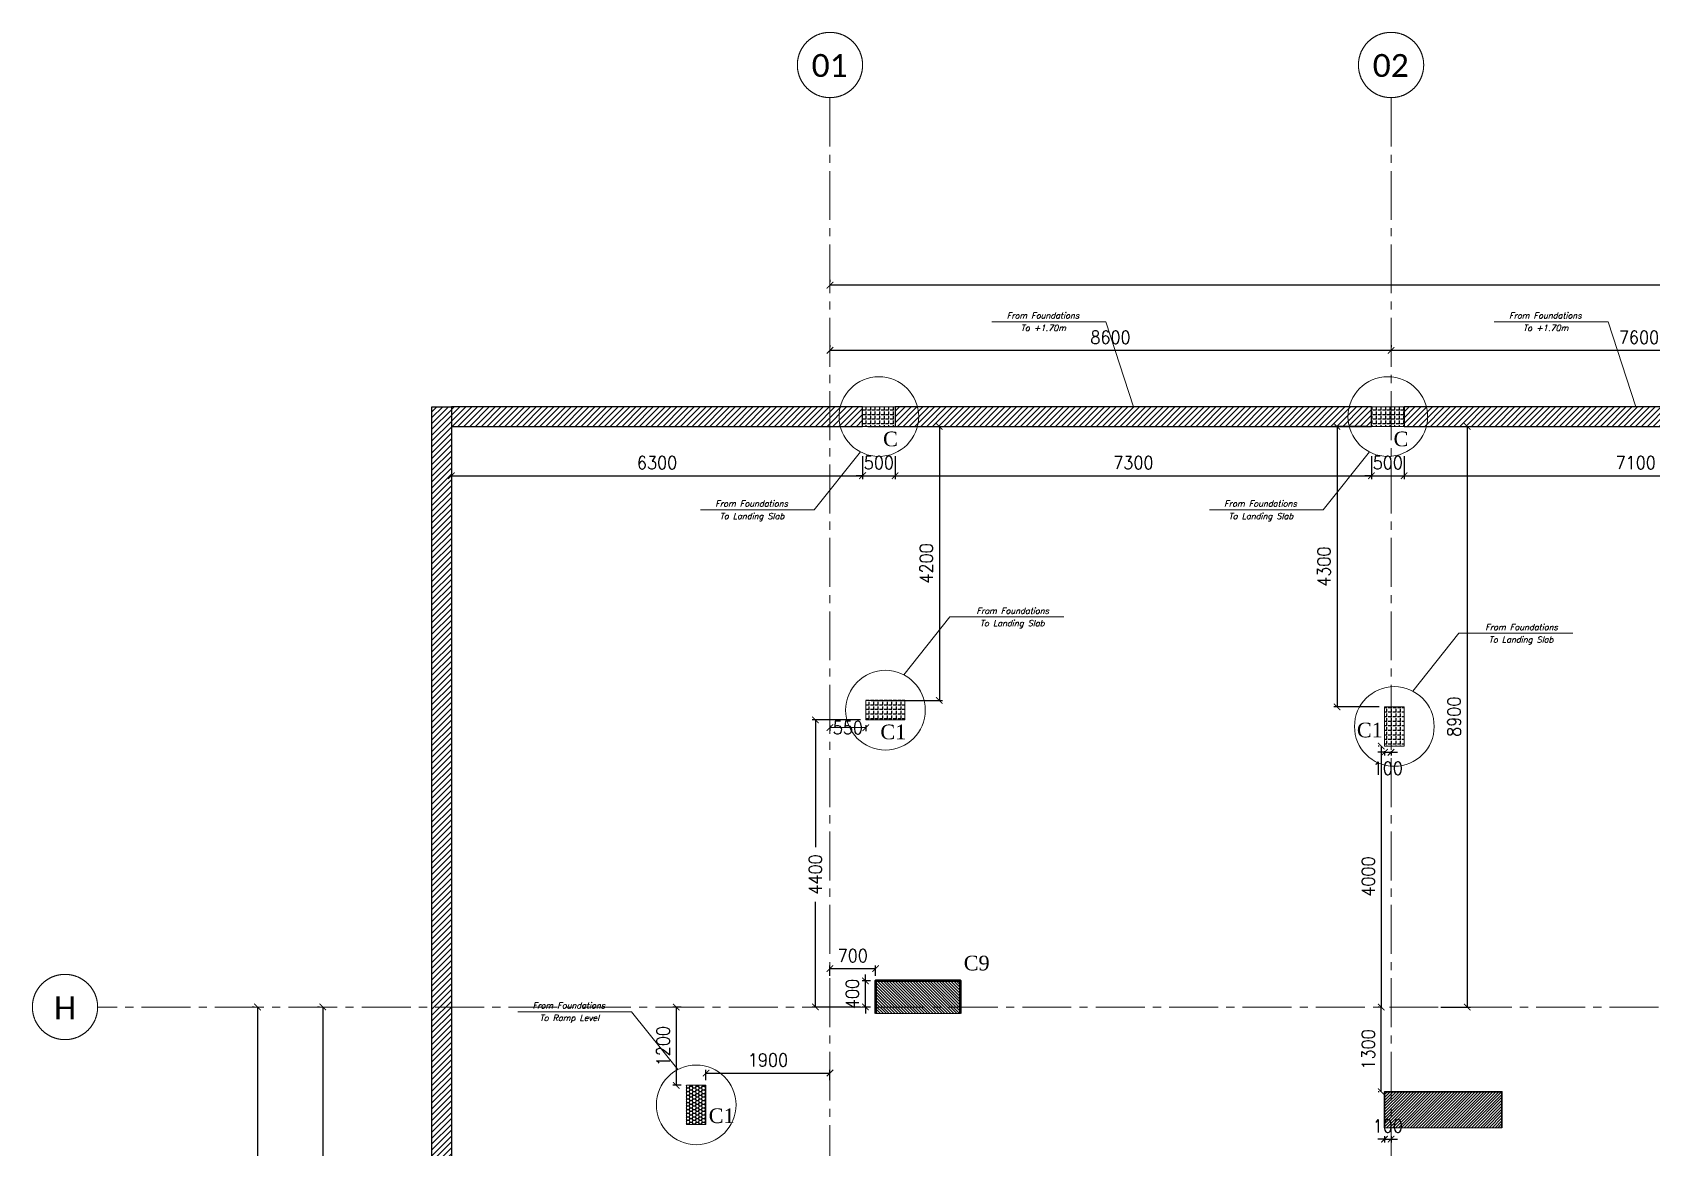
# Model space of a CAD drawing. Header units: millimetres. Extents: x -967280 to 3852, y 2833 to 1955156.
# Drawn here: x -553053 to -528235, y 411682 to 428777 of the extents above; entities that cross this region are included whole.
import ezdxf
from ezdxf.enums import TextEntityAlignment as Align

# ---------------------------------------------------------------- set-up
doc = ezdxf.new("R2010")
doc.units = ezdxf.units.MM
doc.header["$LTSCALE"] = 1000
doc.header["$PDMODE"] = 35
doc.header["$PDSIZE"] = 25
for name, pattern in [('$0$DASHED2', [0.375, 0.25, -0.125]), ('Columns_Structural070816$0$CENTER2', [1.125, 0.75, -0.125, 0.125, -0.125]), ('HRZN_Line-Ptrn-Sold', [9144001.0, 9144000.0, -1])]:
    doc.linetypes.add(name, pattern=pattern)
for name, color, linetype, lineweight in [('00-DE-Hatch', 11, 'Continuous', 0), ('00-EG-Text', 3, 'Continuous', 0), ('A-AX-ATT-100', 7, 'HRZN_Line-Ptrn-Sold', 18), ('S - column', 6, 'Continuous', 60), ('ST-000-AXIS', 9, 'Columns_Structural070816$0$CENTER2', 9), ('ST-RFT-BOT', 2, '$0$DASHED2', 30)]:
    doc.layers.add(name, color=color, linetype=linetype, lineweight=lineweight)
for name, color, linetype in [('_N-DIM 3', 7, 'Continuous'), ('R.C. footing', 4, 'Continuous'), ('S - BATH Hach', 1, 'Continuous'), ('S - col hach', 1, 'Continuous')]:
    doc.layers.add(name, color=color, linetype=linetype)
doc.styles.add('ASD', font='times.ttf')
doc.styles.add('Calibri_2', font='calibri.ttf', dxfattribs={"height": 300})
doc.styles.add('E', font='ITALICC.shx')
doc.styles.add('TUNELNO', font='romans.shx', dxfattribs={"width": 0.9})
doc.dimstyles.new('Copy(2) of DSEC', dxfattribs={"dimtxt": 200, "dimasz": 100, "dimexe": 50, "dimexo": 80, "dimgap": 100, "dimtad": 1, "dimdec": 0, "dimrnd": 5, "dimzin": 0, "dimdsep": 46, "dimtxsty": 'TUNELNO', "dimblk": 'ARCHTICK', "dimcen": 0.09, "dimclrd": 1, "dimclre": 1, "dimclrt": 3, "dimadec": 0, "dimazin": 0, "dimtfac": 0.78125, "dimtdec": 0, "dimtix": 1, "dimtmove": 2, "dimatfit": 3, "dimldrblk": 'ARCHTICK', "dimfxl": 1, "dimtolj": 1, "dimtzin": 0, "dimarcsym": 0})
pattern_1 = [(90, (613578.686, -423037.37), (-69.85, 4e-15), [50.8, -19.05]), (180, (613578.686, -423037.37), (-9e-15, -69.85), [50.8, -19.05])]
pattern_2 = [(45, (619961.186, -255135.994), (-44.9012806, 44.9012806), [])]

# ---------------------------------------------------------------- blocks, each defined once
blk = doc.blocks.new('Grid - HRZN_G-Datm-Grid-Head-1554275-FIRST FLOOR FFL_1_')
at = {"layer": 'A-AX-ATT-100'}
blk.add_circle((0, 0), 5, dxfattribs=at)
blk = doc.blocks.new('_ArchTick')
at = {"color": 0, "linetype": 'ByBlock', "const_width": 0.15}
blk.add_lwpolyline([(-0.5, -0.5), (0.5, 0.5)], dxfattribs=at)
blk = doc.blocks.new('*D1494')
at = {"layer": '_N-DIM 3', "color": 1, "linetype": 'Continuous', "lineweight": -2, "ltscale": 30, "transparency": 16777216}
for p, q in [((525499, 747185), (525499, 747155)), ((533099, 747105), (525499, 747105)), ((533099, 747185), (533099, 747155))]:
    blk.add_line(p, q, dxfattribs=at)
at = {"layer": 'Defpoints', "color": 0, "linetype": 'Continuous', "ltscale": 30, "transparency": 16777216}
for p in [(525499, 747105), (525499, 747105), (533099, 747105)]:
    blk.add_point(p, dxfattribs=at)
at = {"layer": '_N-DIM 3', "color": 1, "linetype": 'Continuous', "lineweight": -2, "ltscale": 30, "transparency": 16777216, "xscale": 100, "yscale": 100, "zscale": 100, "rotation": 180}
blk.add_blockref('_ArchTick', (525499, 747105), dxfattribs=at)
at = {"layer": '_N-DIM 3', "color": 1, "linetype": 'Continuous', "lineweight": -2, "ltscale": 30, "transparency": 16777216, "xscale": 100, "yscale": 100, "zscale": 100}
blk.add_blockref('_ArchTick', (533099, 747105), dxfattribs=at)
at = {"layer": '_N-DIM 3', "color": 3, "linetype": 'Continuous', "ltscale": 30, "transparency": 16777216, "insert": (529299, 747305), "char_height": 200, "attachment_point": 5, "style": 'TUNELNO'}
blk.add_mtext('\\A1;7600', dxfattribs=at)
blk = doc.blocks.new('*D1495')
at = {"layer": '_N-DIM 3', "color": 1, "linetype": 'Continuous', "lineweight": -2, "ltscale": 30, "transparency": 16777216}
for p, q in [((516899, 747185), (516899, 747155)), ((525499, 747105), (516899, 747105)), ((525499, 747185), (525499, 747155))]:
    blk.add_line(p, q, dxfattribs=at)
at = {"layer": 'Defpoints', "color": 0, "linetype": 'Continuous', "ltscale": 30, "transparency": 16777216}
for p in [(516899, 747105), (516899, 747105), (525499, 747105)]:
    blk.add_point(p, dxfattribs=at)
at = {"layer": '_N-DIM 3', "color": 1, "linetype": 'Continuous', "lineweight": -2, "ltscale": 30, "transparency": 16777216, "xscale": 100, "yscale": 100, "zscale": 100, "rotation": 180}
blk.add_blockref('_ArchTick', (516899, 747105), dxfattribs=at)
at = {"layer": '_N-DIM 3', "color": 1, "linetype": 'Continuous', "lineweight": -2, "ltscale": 30, "transparency": 16777216, "xscale": 100, "yscale": 100, "zscale": 100}
blk.add_blockref('_ArchTick', (525499, 747105), dxfattribs=at)
at = {"layer": '_N-DIM 3', "color": 3, "linetype": 'Continuous', "ltscale": 30, "transparency": 16777216, "insert": (521199, 747305), "char_height": 200, "attachment_point": 5, "style": 'TUNELNO'}
blk.add_mtext('\\A1;8600', dxfattribs=at)
blk = doc.blocks.new('*D1496')
at = {"layer": '_N-DIM 3', "color": 1, "linetype": 'Continuous', "lineweight": -2, "ltscale": 30, "transparency": 16777216}
for p, q in [((516899, 748185), (516899, 748155)), ((563099, 748105), (516899, 748105)), ((563099, 748185), (563099, 748155))]:
    blk.add_line(p, q, dxfattribs=at)
at = {"layer": 'Defpoints', "color": 0, "linetype": 'Continuous', "ltscale": 30, "transparency": 16777216}
for p in [(516899, 748105), (516899, 748105), (563099, 748105)]:
    blk.add_point(p, dxfattribs=at)
at = {"layer": '_N-DIM 3', "color": 1, "linetype": 'Continuous', "lineweight": -2, "ltscale": 30, "transparency": 16777216, "xscale": 100, "yscale": 100, "zscale": 100, "rotation": 180}
blk.add_blockref('_ArchTick', (516899, 748105), dxfattribs=at)
at = {"layer": '_N-DIM 3', "color": 1, "linetype": 'Continuous', "lineweight": -2, "ltscale": 30, "transparency": 16777216, "xscale": 100, "yscale": 100, "zscale": 100}
blk.add_blockref('_ArchTick', (563099, 748105), dxfattribs=at)
at = {"layer": '_N-DIM 3', "color": 3, "linetype": 'Continuous', "ltscale": 30, "transparency": 16777216, "insert": (539999, 748305), "char_height": 200, "attachment_point": 5, "style": 'TUNELNO'}
blk.add_mtext('\\A1;46200', dxfattribs=at)
blk = doc.blocks.new('*D1505')
at = {"layer": '_N-DIM 3', "color": 1, "linetype": 'Continuous', "lineweight": -2, "ltscale": 30, "transparency": 16777216}
for p, q in [((509045, 737040), (509075, 737040)), ((509125, 737040), (509125, 730340)), ((509045, 730340), (509075, 730340))]:
    blk.add_line(p, q, dxfattribs=at)
at = {"layer": 'Defpoints', "color": 0, "linetype": 'Continuous', "ltscale": 30, "transparency": 16777216}
for p in [(509125, 737040), (509125, 730340), (509125, 730340)]:
    blk.add_point(p, dxfattribs=at)
at = {"layer": '_N-DIM 3', "color": 1, "linetype": 'Continuous', "lineweight": -2, "ltscale": 30, "transparency": 16777216, "xscale": 100, "yscale": 100, "zscale": 100}
for p, rotation in [((509125, 737040), 90), ((509125, 730340), 270)]:
    blk.add_blockref('_ArchTick', p, dxfattribs=dict(at, rotation=rotation))
at = {"layer": '_N-DIM 3', "color": 3, "linetype": 'Continuous', "ltscale": 30, "transparency": 16777216, "insert": (508925, 733690), "char_height": 200, "attachment_point": 5, "rotation": 90, "style": 'TUNELNO'}
blk.add_mtext('\\A1;6700', dxfattribs=at)
blk = doc.blocks.new('*D1512')
at = {"layer": '_N-DIM 3', "color": 1, "linetype": 'Continuous', "lineweight": -2, "ltscale": 30, "transparency": 16777216}
for p, q in [((508045, 737040), (508075, 737040)), ((508125, 737040), (508125, 710440)), ((508045, 710440), (508075, 710440))]:
    blk.add_line(p, q, dxfattribs=at)
at = {"layer": 'Defpoints', "color": 0, "linetype": 'Continuous', "ltscale": 30, "transparency": 16777216}
for p in [(508125, 737040), (508125, 710440), (508125, 710440)]:
    blk.add_point(p, dxfattribs=at)
at = {"layer": '_N-DIM 3', "color": 1, "linetype": 'Continuous', "lineweight": -2, "ltscale": 30, "transparency": 16777216, "xscale": 100, "yscale": 100, "zscale": 100}
for p, rotation in [((508125, 737040), 90), ((508125, 710440), 270)]:
    blk.add_blockref('_ArchTick', p, dxfattribs=dict(at, rotation=rotation))
at = {"layer": '_N-DIM 3', "color": 3, "linetype": 'Continuous', "ltscale": 30, "transparency": 16777216, "insert": (507925, 723740), "char_height": 200, "attachment_point": 5, "rotation": 90, "style": 'TUNELNO'}
blk.add_mtext('\\A1;26600', dxfattribs=at)
blk = doc.blocks.new('*D372')
at = {"layer": '_N-DIM 3', "color": 1, "lineweight": -2, "transparency": 16777216}
for p, q in [((-540209, 414237), (-540335, 414237)), ((-540285, 414237), (-540285, 414337)), ((-540285, 413837), (-540285, 414237)), ((-540209, 413837), (-540335, 413837)), ((-540285, 413837), (-540285, 413737))]:
    blk.add_line(p, q, dxfattribs=at)
at = {"layer": 'Defpoints', "color": 0, "transparency": 16777216}
for p in [(-540285, 414237), (-540129, 414237), (-540129, 413837)]:
    blk.add_point(p, dxfattribs=at)
at = {"layer": '_N-DIM 3', "color": 1, "lineweight": -2, "transparency": 16777216, "xscale": 100, "yscale": 100, "zscale": 100}
for p, rotation in [((-540285, 414237), 270), ((-540285, 413837), 90)]:
    blk.add_blockref('_ArchTick', p, dxfattribs=dict(at, rotation=rotation))
at = {"layer": '_N-DIM 3', "color": 3, "transparency": 16777216, "insert": (-540485, 414037), "char_height": 200, "attachment_point": 5, "rotation": 90, "style": 'TUNELNO'}
blk.add_mtext('\\A1;400', dxfattribs=at)
blk = doc.blocks.new('*D373')
at = {"layer": '_N-DIM 3', "color": 1, "lineweight": -2, "transparency": 16777216}
for p, q in [((-540829, 414317), (-540829, 414475)), ((-540129, 414317), (-540129, 414475)), ((-540129, 414425), (-540829, 414425))]:
    blk.add_line(p, q, dxfattribs=at)
at = {"layer": 'Defpoints', "color": 0, "transparency": 16777216}
for p in [(-540829, 414425), (-540829, 414237), (-540129, 414237)]:
    blk.add_point(p, dxfattribs=at)
at = {"layer": '_N-DIM 3', "color": 1, "lineweight": -2, "transparency": 16777216, "xscale": 100, "yscale": 100, "zscale": 100, "rotation": 180}
blk.add_blockref('_ArchTick', (-540829, 414425), dxfattribs=at)
at = {"layer": '_N-DIM 3', "color": 1, "lineweight": -2, "transparency": 16777216, "xscale": 100, "yscale": 100, "zscale": 100}
blk.add_blockref('_ArchTick', (-540129, 414425), dxfattribs=at)
at = {"layer": '_N-DIM 3', "color": 3, "transparency": 16777216, "insert": (-540479, 414625), "char_height": 200, "attachment_point": 5, "style": 'TUNELNO'}
blk.add_mtext('\\A1;700', dxfattribs=at)
blk = doc.blocks.new('*D415')
at = {"layer": '_N-DIM 3', "color": 1, "linetype": 'Continuous', "lineweight": -2, "ltscale": 30, "transparency": 16777216}
for p, q in [((-540829, 418160), (-540829, 418070)), ((-540279, 418118), (-540829, 418120)), ((-540279, 418157), (-540279, 418068))]:
    blk.add_line(p, q, dxfattribs=at)
at = {"layer": 'Defpoints', "color": 0, "linetype": 'Continuous', "ltscale": 30, "transparency": 16777216}
for p in [(-540829, 418240), (-540279, 418237), (-540829, 418120)]:
    blk.add_point(p, dxfattribs=at)
at = {"layer": '_N-DIM 3', "color": 1, "linetype": 'Continuous', "lineweight": -2, "ltscale": 30, "transparency": 16777216, "xscale": 100, "yscale": 100, "zscale": 100}
for p, rotation in [((-540829, 418120), 179.776513091558), ((-540279, 418118), 359.776513091558)]:
    blk.add_blockref('_ArchTick', p, dxfattribs=dict(at, rotation=rotation))
at = {"layer": '_N-DIM 3', "color": 3, "linetype": 'Continuous', "ltscale": 30, "transparency": 16777216, "insert": (-540554, 418119), "char_height": 200, "attachment_point": 5, "rotation": 359.7765, "style": 'TUNELNO'}
blk.add_mtext('\\A1;550', dxfattribs=at)
blk = doc.blocks.new('*D416')
at = {"layer": '_N-DIM 3', "color": 1, "linetype": 'Continuous', "lineweight": -2, "ltscale": 30, "transparency": 16777216}
for p, q in [((-532329, 417742), (-532429, 417742)), ((-532329, 417757), (-532329, 417692)), ((-532329, 417742), (-532229, 417742)), ((-532229, 417757), (-532229, 417692)), ((-532229, 417742), (-532129, 417742))]:
    blk.add_line(p, q, dxfattribs=at)
at = {"layer": 'Defpoints', "color": 0, "linetype": 'Continuous', "ltscale": 30, "transparency": 16777216}
for p in [(-532329, 417837), (-532229, 417837), (-532229, 417742)]:
    blk.add_point(p, dxfattribs=at)
at = {"layer": '_N-DIM 3', "color": 1, "linetype": 'Continuous', "lineweight": -2, "ltscale": 30, "transparency": 16777216, "xscale": 100, "yscale": 100, "zscale": 100}
blk.add_blockref('_ArchTick', (-532329, 417742), dxfattribs=at)
at = {"layer": '_N-DIM 3', "color": 1, "linetype": 'Continuous', "lineweight": -2, "ltscale": 30, "transparency": 16777216, "xscale": 100, "yscale": 100, "zscale": 100, "rotation": 180}
blk.add_blockref('_ArchTick', (-532229, 417742), dxfattribs=at)
at = {"layer": '_N-DIM 3', "color": 3, "linetype": 'Continuous', "ltscale": 30, "transparency": 16777216, "insert": (-532279, 417496), "char_height": 200, "attachment_point": 5, "style": 'TUNELNO'}
blk.add_mtext('\\A1;100', dxfattribs=at)
blk = doc.blocks.new('*D449')
at = {"layer": '_N-DIM 3', "color": 1, "linetype": 'Continuous', "lineweight": -2, "ltscale": 30, "transparency": 16777216}
for p, q in [((-532409, 417837), (-532428, 417837)), ((-532378, 417837), (-532378, 413837)), ((-532409, 413837), (-532428, 413837))]:
    blk.add_line(p, q, dxfattribs=at)
at = {"layer": 'Defpoints', "color": 0, "linetype": 'Continuous', "ltscale": 30, "transparency": 16777216}
for p in [(-532329, 417837), (-532378, 413837), (-532329, 413837)]:
    blk.add_point(p, dxfattribs=at)
at = {"layer": '_N-DIM 3', "color": 1, "linetype": 'Continuous', "lineweight": -2, "ltscale": 30, "transparency": 16777216, "xscale": 100, "yscale": 100, "zscale": 100}
for p, rotation in [((-532378, 417837), 90), ((-532378, 413837), 270)]:
    blk.add_blockref('_ArchTick', p, dxfattribs=dict(at, rotation=rotation))
at = {"layer": '_N-DIM 3', "color": 3, "linetype": 'Continuous', "ltscale": 30, "transparency": 16777216, "insert": (-532578, 415837), "char_height": 200, "attachment_point": 5, "rotation": 90, "style": 'TUNELNO'}
blk.add_mtext('\\A1;4000', dxfattribs=at)
blk = doc.blocks.new('*D456')
at = {"layer": '_N-DIM 3', "color": 1, "linetype": 'Continuous', "lineweight": -2, "ltscale": 30, "transparency": 16777216}
for p, q in [((-540359, 418237), (-541102, 418237)), ((-541052, 418237), (-541052, 416287)), ((-541052, 413837), (-541052, 415452)), ((-540359, 413837), (-541102, 413837))]:
    blk.add_line(p, q, dxfattribs=at)
at = {"layer": 'Defpoints', "color": 0, "linetype": 'Continuous', "ltscale": 30, "transparency": 16777216}
for p in [(-540279, 418237), (-541052, 413837), (-540279, 413837)]:
    blk.add_point(p, dxfattribs=at)
at = {"layer": '_N-DIM 3', "color": 1, "linetype": 'Continuous', "lineweight": -2, "ltscale": 30, "transparency": 16777216, "xscale": 100, "yscale": 100, "zscale": 100}
for p, rotation in [((-541052, 418237), 90), ((-541052, 413837), 270)]:
    blk.add_blockref('_ArchTick', p, dxfattribs=dict(at, rotation=rotation))
at = {"layer": '_N-DIM 3', "color": 3, "linetype": 'Continuous', "ltscale": 30, "transparency": 16777216, "insert": (-541052, 415869), "char_height": 200, "attachment_point": 5, "rotation": 90, "style": 'TUNELNO'}
blk.add_mtext('\\A1;4400', dxfattribs=at)
blk = doc.blocks.new('*D457')
at = {"layer": '_N-DIM 3', "color": 1, "lineweight": -2, "ltscale": 30, "transparency": 16777216}
for p, q in [((-532409, 413837), (-532428, 413837)), ((-532378, 412537), (-532378, 413837)), ((-532409, 412537), (-532428, 412537))]:
    blk.add_line(p, q, dxfattribs=at)
at = {"layer": 'Defpoints', "color": 0, "ltscale": 30, "transparency": 16777216}
for p in [(-532378, 413837), (-532329, 413837), (-532329, 412537)]:
    blk.add_point(p, dxfattribs=at)
at = {"layer": '_N-DIM 3', "color": 1, "lineweight": -2, "ltscale": 30, "transparency": 16777216, "xscale": 100, "yscale": 100, "zscale": 100}
for p, rotation in [((-532378, 413837), 90), ((-532378, 412537), 270)]:
    blk.add_blockref('_ArchTick', p, dxfattribs=dict(at, rotation=rotation))
at = {"layer": '_N-DIM 3', "color": 3, "ltscale": 30, "transparency": 16777216, "insert": (-532578, 413187), "char_height": 200, "attachment_point": 5, "rotation": 90, "style": 'TUNELNO'}
blk.add_mtext('\\A1;1300', dxfattribs=at)
blk = doc.blocks.new('*D458')
at = {"layer": '_N-DIM 3', "color": 1, "lineweight": -2, "ltscale": 30, "transparency": 16777216}
for p, q in [((-532329, 411812), (-532429, 411812)), ((-532329, 411857), (-532329, 411762)), ((-532329, 411812), (-532229, 411812)), ((-532229, 411857), (-532229, 411762)), ((-532229, 411812), (-532129, 411812))]:
    blk.add_line(p, q, dxfattribs=at)
at = {"layer": 'Defpoints', "color": 0, "ltscale": 30, "transparency": 16777216}
for p in [(-532329, 411937), (-532229, 411937), (-532229, 411812)]:
    blk.add_point(p, dxfattribs=at)
at = {"layer": '_N-DIM 3', "color": 1, "lineweight": -2, "ltscale": 30, "transparency": 16777216, "xscale": 100, "yscale": 100, "zscale": 100}
blk.add_blockref('_ArchTick', (-532329, 411812), dxfattribs=at)
at = {"layer": '_N-DIM 3', "color": 1, "lineweight": -2, "ltscale": 30, "transparency": 16777216, "xscale": 100, "yscale": 100, "zscale": 100, "rotation": 180}
blk.add_blockref('_ArchTick', (-532229, 411812), dxfattribs=at)
at = {"layer": '_N-DIM 3', "color": 3, "ltscale": 30, "transparency": 16777216, "insert": (-532279, 412012), "char_height": 200, "attachment_point": 5, "style": 'TUNELNO'}
blk.add_mtext('\\A1;100', dxfattribs=at)
blk = doc.blocks.new('*D462')
at = {"layer": '_N-DIM 3', "color": 1, "linetype": 'Continuous', "lineweight": -2, "ltscale": 30, "transparency": 16777216}
for p, q in [((-543109, 413837), (-543235, 413837)), ((-543185, 413837), (-543185, 412637)), ((-543109, 412637), (-543235, 412637))]:
    blk.add_line(p, q, dxfattribs=at)
at = {"layer": 'Defpoints', "color": 0, "linetype": 'Continuous', "ltscale": 30, "transparency": 16777216}
for p in [(-543029, 413837), (-543185, 412637), (-543029, 412637)]:
    blk.add_point(p, dxfattribs=at)
at = {"layer": '_N-DIM 3', "color": 1, "linetype": 'Continuous', "lineweight": -2, "ltscale": 30, "transparency": 16777216, "xscale": 100, "yscale": 100, "zscale": 100}
for p, rotation in [((-543185, 413837), 90), ((-543185, 412637), 270)]:
    blk.add_blockref('_ArchTick', p, dxfattribs=dict(at, rotation=rotation))
at = {"layer": '_N-DIM 3', "color": 3, "linetype": 'Continuous', "ltscale": 30, "transparency": 16777216, "insert": (-543385, 413237), "char_height": 200, "attachment_point": 5, "rotation": 90, "style": 'TUNELNO'}
blk.add_mtext('\\A1;1200', dxfattribs=at)
blk = doc.blocks.new('*D463')
at = {"layer": '_N-DIM 3', "color": 1, "linetype": 'Continuous', "lineweight": -2, "ltscale": 30, "transparency": 16777216}
for p, q in [((-542729, 412717), (-542729, 412875)), ((-542729, 412825), (-540829, 412825)), ((-540829, 412717), (-540829, 412875))]:
    blk.add_line(p, q, dxfattribs=at)
at = {"layer": 'Defpoints', "color": 0, "linetype": 'Continuous', "ltscale": 30, "transparency": 16777216}
for p in [(-540829, 412825), (-542729, 412637), (-540829, 412637)]:
    blk.add_point(p, dxfattribs=at)
at = {"layer": '_N-DIM 3', "color": 1, "linetype": 'Continuous', "lineweight": -2, "ltscale": 30, "transparency": 16777216, "xscale": 100, "yscale": 100, "zscale": 100, "rotation": 180}
blk.add_blockref('_ArchTick', (-542729, 412825), dxfattribs=at)
at = {"layer": '_N-DIM 3', "color": 1, "linetype": 'Continuous', "lineweight": -2, "ltscale": 30, "transparency": 16777216, "xscale": 100, "yscale": 100, "zscale": 100}
blk.add_blockref('_ArchTick', (-540829, 412825), dxfattribs=at)
at = {"layer": '_N-DIM 3', "color": 3, "linetype": 'Continuous', "ltscale": 30, "transparency": 16777216, "insert": (-541779, 413025), "char_height": 200, "attachment_point": 5, "style": 'TUNELNO'}
blk.add_mtext('\\A1;1900', dxfattribs=at)
blk = doc.blocks.new('A$C46269fcd new')
at = {"layer": 'S - BATH Hach', "ltscale": 30, "transparency": 33554483}
h = blk.add_hatch(dxfattribs=at)
h.set_pattern_fill('ANSI31', color=1, scale=20)
h.set_pattern_definition([(45, (643184.17, -484711.8), (-44.9012806, 44.9012806), [])])
h.paths.add_polyline_path([(47835, 35800), (47835, -9200), (-6100, -9200), (-6100, 35800), (-5800, 35800), (-5800, -8900), (47535, -8900), (47535, 35800)])
at = {"layer": 'S - col hach', "true_color": 0xcd6928}
h = blk.add_hatch(dxfattribs=at)
h.set_pattern_fill('ANGLE', color=32, scale=10, angle=90)
h.set_pattern_definition([(90, (-414148.87, -510539.72), (-69.85, 4e-15), [50.8, -19.05]), (180, (-414148.87, -510539.72), (-9e-15, -69.85), [50.8, -19.05])])
h.paths.add_polyline_path([(550, 31300), (550, 31000), (1150, 31000), (1150, 31300)])
h = blk.add_hatch(dxfattribs=at)
h.set_pattern_fill('ANGLE', color=32, scale=10, angle=90)
h.set_pattern_definition([(90, (-416898.87, -510439.72), (-69.85, 4e-15), [50.8, -19.05]), (180, (-416898.87, -510439.72), (-9e-15, -69.85), [50.8, -19.05])])
h.paths.add_polyline_path([(8800, 31200), (8500, 31200), (8500, 30600), (8800, 30600)])
at = {"layer": 'R.C. footing'}
blk.add_line((-5800, 35800), (-5800, 35800), dxfattribs=at)
at = {"layer": 'R.C. footing', "color": 4, "ltscale": 30}
blk.add_lwpolyline([(47835, 35800), (47835, -9200), (-6100, -9200), (-6100, 35800), (-5800, 35800), (-5800, -8900), (47535, -8900), (47535, 35800)], close=True, dxfattribs=at)
at = {"layer": 'S - column', "lineweight": 15}
for points in [[(550, 31300), (550, 31000), (1150, 31000), (1150, 31300)], [(8800, 31200), (8500, 31200), (8500, 30600), (8800, 30600)]]:
    blk.add_lwpolyline(points, close=True, dxfattribs=at)
blk = doc.blocks.new('FROM FOUNDATION TO UPPER LOWER BASEMENT_COLUMNS(new2)')
at = {"layer": 'S - col hach'}
h = blk.add_hatch(dxfattribs=at)
h.set_pattern_fill('ANSI31', color=256, scale=10, angle=90)
h.set_pattern_definition([(135, (1651950.9, 412690.996), (-22.4506403, -22.4506403), [])])
h.paths.add_polyline_path([(418899, 637440), (417599, 637440), (417599, 636940), (418899, 636940)])
h = blk.add_hatch(dxfattribs=at)
h.set_pattern_fill('ANSI31', color=256, scale=10)
h.set_pattern_definition([(45, (193250.144, -596912.31), (-22.4506403, 22.4506403), [])])
h.paths.add_polyline_path([(427199, 635190), (427199, 635740), (425399, 635740), (425399, 635190)])
at = {"layer": 'S - column', "lineweight": 15}
for points in [[(417599, 636940), (418899, 636940), (418899, 637440), (417599, 637440)], [(427199, 635190), (425399, 635190), (425399, 635740), (427199, 635740)]]:
    blk.add_lwpolyline(points, close=True, dxfattribs=at)
at = {"layer": 'ST-RFT-BOT', "color": 7, "linetype": 'Continuous', "ltscale": 30}
blk.add_line((427199, 635190), (427199, 635559), dxfattribs=at)
at = {"layer": 'ST-RFT-BOT', "color": 7, "linetype": 'Continuous', "lineweight": 50, "ltscale": 30}
blk.add_lwpolyline([(418899, 636940), (418899, 637440), (417599, 637440), (417599, 636940)], dxfattribs=at)
at = {"layer": 'ST-RFT-BOT', "color": 7, "linetype": 'Continuous', "ltscale": 30}
for points in [[(427199, 635190), (427199, 635740), (425399, 635740), (425399, 635190)], [(425399, 635190), (425399, 635740), (427199, 635740), (427199, 635190)]]:
    blk.add_lwpolyline(points, dxfattribs=at)
blk = doc.blocks.new('A$C502a855f new')
at = {"layer": 'S - col hach', "true_color": 0xf8d731}
h = blk.add_hatch(dxfattribs=at)
h.set_pattern_fill('HONEY', color=40, scale=10)
h.set_pattern_definition([(0, (-310798.873, -401239.722), (47.625, 27.4963064), [31.75, -63.5]), (120, (-310798.873, -401239.722), (-47.6249999, 27.4963066), [31.75, -63.5]), (60, (-310798.873, -401239.722), (1e-07, 54.9926131), [-63.5, 31.75])])
h.paths.add_polyline_path([(103900, 34600), (104200, 34600), (104200, 34000), (103900, 34000)])
at = {"layer": 'S - column', "lineweight": 15}
blk.add_lwpolyline([(103900, 34600), (104200, 34600), (104200, 34000), (103900, 34000)], close=True, dxfattribs=at)
blk = doc.blocks.new('str col s')
at = {"layer": 'S - col hach', "true_color": 0xcd6928}
h = blk.add_hatch(dxfattribs=at)
h.set_pattern_fill('ANGLE', color=32, scale=10, angle=90)
h.set_pattern_definition(pattern_1)
h.paths.add_polyline_path([(-26250, -300), (-26250, 0), (-26750, 0), (-26750, -300)])
h = blk.add_hatch(dxfattribs=at)
h.set_pattern_fill('ANGLE', color=32, scale=10, angle=90)
h.set_pattern_definition(pattern_1)
h.paths.add_polyline_path([(-18450, -300), (-18450, 0), (-18950, 0), (-18950, -300)])
at = {"layer": 'S - column', "lineweight": 15}
for points in [[(-26250, 0), (-26750, 0), (-26750, -300), (-26250, -300)], [(-18450, 0), (-18950, 0), (-18950, -300), (-18450, -300)]]:
    blk.add_lwpolyline(points, close=True, dxfattribs=at)
blk = doc.blocks.new('*D501')
at = {"layer": '_N-DIM 3', "color": 1, "linetype": 'Continuous', "lineweight": -2, "ltscale": 30, "transparency": 16777216}
for p, q in [((-546629, 422279), (-546629, 421931)), ((-540329, 422279), (-540329, 421931)), ((-546629, 421981), (-540329, 421981))]:
    blk.add_line(p, q, dxfattribs=at)
at = {"layer": 'Defpoints', "color": 0, "linetype": 'Continuous', "ltscale": 30, "transparency": 16777216}
for p in [(-546629, 422359), (-540329, 422359), (-540329, 421981)]:
    blk.add_point(p, dxfattribs=at)
at = {"layer": '_N-DIM 3', "color": 1, "linetype": 'Continuous', "lineweight": -2, "ltscale": 30, "transparency": 16777216, "xscale": 100, "yscale": 100, "zscale": 100, "rotation": 180}
blk.add_blockref('_ArchTick', (-546629, 421981), dxfattribs=at)
at = {"layer": '_N-DIM 3', "color": 1, "linetype": 'Continuous', "lineweight": -2, "ltscale": 30, "transparency": 16777216, "xscale": 100, "yscale": 100, "zscale": 100}
blk.add_blockref('_ArchTick', (-540329, 421981), dxfattribs=at)
at = {"layer": '_N-DIM 3', "color": 3, "linetype": 'Continuous', "ltscale": 30, "transparency": 16777216, "insert": (-543479, 422181), "char_height": 200, "attachment_point": 5, "style": 'TUNELNO'}
blk.add_mtext('\\A1;6300', dxfattribs=at)
blk = doc.blocks.new('*D502')
at = {"layer": '_N-DIM 3', "color": 1, "linetype": 'Continuous', "lineweight": -2, "ltscale": 30, "transparency": 16777216}
for p, q in [((-540329, 422279), (-540329, 421931)), ((-539829, 422279), (-539829, 421931)), ((-540329, 421981), (-540429, 421981)), ((-540329, 421981), (-539829, 421981)), ((-539829, 421981), (-539729, 421981))]:
    blk.add_line(p, q, dxfattribs=at)
at = {"layer": 'Defpoints', "color": 0, "linetype": 'Continuous', "ltscale": 30, "transparency": 16777216}
for p in [(-540329, 422359), (-539829, 422359), (-539829, 421981)]:
    blk.add_point(p, dxfattribs=at)
at = {"layer": '_N-DIM 3', "color": 1, "linetype": 'Continuous', "lineweight": -2, "ltscale": 30, "transparency": 16777216, "xscale": 100, "yscale": 100, "zscale": 100}
blk.add_blockref('_ArchTick', (-540329, 421981), dxfattribs=at)
at = {"layer": '_N-DIM 3', "color": 1, "linetype": 'Continuous', "lineweight": -2, "ltscale": 30, "transparency": 16777216, "xscale": 100, "yscale": 100, "zscale": 100, "rotation": 180}
blk.add_blockref('_ArchTick', (-539829, 421981), dxfattribs=at)
at = {"layer": '_N-DIM 3', "color": 3, "linetype": 'Continuous', "ltscale": 30, "transparency": 16777216, "insert": (-540079, 422181), "char_height": 200, "attachment_point": 5, "style": 'TUNELNO'}
blk.add_mtext('\\A1;500', dxfattribs=at)
blk = doc.blocks.new('*D503')
at = {"layer": '_N-DIM 3', "color": 1, "linetype": 'Continuous', "lineweight": -2, "ltscale": 30, "transparency": 16777216}
for p, q in [((-539829, 422279), (-539829, 421931)), ((-532529, 422279), (-532529, 421931)), ((-539829, 421981), (-532529, 421981))]:
    blk.add_line(p, q, dxfattribs=at)
at = {"layer": 'Defpoints', "color": 0, "linetype": 'Continuous', "ltscale": 30, "transparency": 16777216}
for p in [(-539829, 422359), (-532529, 422359), (-532529, 421981)]:
    blk.add_point(p, dxfattribs=at)
at = {"layer": '_N-DIM 3', "color": 1, "linetype": 'Continuous', "lineweight": -2, "ltscale": 30, "transparency": 16777216, "xscale": 100, "yscale": 100, "zscale": 100, "rotation": 180}
blk.add_blockref('_ArchTick', (-539829, 421981), dxfattribs=at)
at = {"layer": '_N-DIM 3', "color": 1, "linetype": 'Continuous', "lineweight": -2, "ltscale": 30, "transparency": 16777216, "xscale": 100, "yscale": 100, "zscale": 100}
blk.add_blockref('_ArchTick', (-532529, 421981), dxfattribs=at)
at = {"layer": '_N-DIM 3', "color": 3, "linetype": 'Continuous', "ltscale": 30, "transparency": 16777216, "insert": (-536179, 422181), "char_height": 200, "attachment_point": 5, "style": 'TUNELNO'}
blk.add_mtext('\\A1;7300', dxfattribs=at)
blk = doc.blocks.new('*D504')
at = {"layer": '_N-DIM 3', "color": 1, "linetype": 'Continuous', "lineweight": -2, "ltscale": 30, "transparency": 16777216}
for p, q in [((-532529, 422279), (-532529, 421931)), ((-532029, 422279), (-532029, 421931)), ((-532529, 421981), (-532629, 421981)), ((-532529, 421981), (-532029, 421981)), ((-532029, 421981), (-531929, 421981))]:
    blk.add_line(p, q, dxfattribs=at)
at = {"layer": 'Defpoints', "color": 0, "linetype": 'Continuous', "ltscale": 30, "transparency": 16777216}
for p in [(-532529, 422359), (-532029, 422359), (-532029, 421981)]:
    blk.add_point(p, dxfattribs=at)
at = {"layer": '_N-DIM 3', "color": 1, "linetype": 'Continuous', "lineweight": -2, "ltscale": 30, "transparency": 16777216, "xscale": 100, "yscale": 100, "zscale": 100}
blk.add_blockref('_ArchTick', (-532529, 421981), dxfattribs=at)
at = {"layer": '_N-DIM 3', "color": 1, "linetype": 'Continuous', "lineweight": -2, "ltscale": 30, "transparency": 16777216, "xscale": 100, "yscale": 100, "zscale": 100, "rotation": 180}
blk.add_blockref('_ArchTick', (-532029, 421981), dxfattribs=at)
at = {"layer": '_N-DIM 3', "color": 3, "linetype": 'Continuous', "ltscale": 30, "transparency": 16777216, "insert": (-532279, 422181), "char_height": 200, "attachment_point": 5, "style": 'TUNELNO'}
blk.add_mtext('\\A1;500', dxfattribs=at)
blk = doc.blocks.new('*D505')
at = {"layer": '_N-DIM 3', "color": 1, "linetype": 'Continuous', "lineweight": -2, "ltscale": 30, "transparency": 16777216}
for p, q in [((-532029, 422279), (-532029, 421931)), ((-524929, 422279), (-524929, 421931)), ((-532029, 421981), (-524929, 421981))]:
    blk.add_line(p, q, dxfattribs=at)
at = {"layer": 'Defpoints', "color": 0, "linetype": 'Continuous', "ltscale": 30, "transparency": 16777216}
for p in [(-532029, 422359), (-524929, 422359), (-524929, 421981)]:
    blk.add_point(p, dxfattribs=at)
at = {"layer": '_N-DIM 3', "color": 1, "linetype": 'Continuous', "lineweight": -2, "ltscale": 30, "transparency": 16777216, "xscale": 100, "yscale": 100, "zscale": 100, "rotation": 180}
blk.add_blockref('_ArchTick', (-532029, 421981), dxfattribs=at)
at = {"layer": '_N-DIM 3', "color": 1, "linetype": 'Continuous', "lineweight": -2, "ltscale": 30, "transparency": 16777216, "xscale": 100, "yscale": 100, "zscale": 100}
blk.add_blockref('_ArchTick', (-524929, 421981), dxfattribs=at)
at = {"layer": '_N-DIM 3', "color": 3, "linetype": 'Continuous', "ltscale": 30, "transparency": 16777216, "insert": (-528479, 422181), "char_height": 200, "attachment_point": 5, "style": 'TUNELNO'}
blk.add_mtext('\\A1;7100', dxfattribs=at)
blk = doc.blocks.new('*D520')
at = {"layer": '_N-DIM 3', "color": 1, "linetype": 'Continuous', "lineweight": -2, "ltscale": 30, "transparency": 16777216}
for p, q in [((-531465, 422737), (-531012, 422737)), ((-531062, 422737), (-531062, 413837)), ((-531465, 413837), (-531012, 413837))]:
    blk.add_line(p, q, dxfattribs=at)
at = {"layer": 'Defpoints', "color": 0, "linetype": 'Continuous', "ltscale": 30, "transparency": 16777216}
for p in [(-531545, 422737), (-531545, 413837), (-531062, 413837)]:
    blk.add_point(p, dxfattribs=at)
at = {"layer": '_N-DIM 3', "color": 1, "linetype": 'Continuous', "lineweight": -2, "ltscale": 30, "transparency": 16777216, "xscale": 100, "yscale": 100, "zscale": 100}
for p, rotation in [((-531062, 422737), 90), ((-531062, 413837), 270)]:
    blk.add_blockref('_ArchTick', p, dxfattribs=dict(at, rotation=rotation))
at = {"layer": '_N-DIM 3', "color": 3, "linetype": 'Continuous', "ltscale": 30, "transparency": 16777216, "insert": (-531262, 418287), "char_height": 200, "attachment_point": 5, "rotation": 90, "style": 'TUNELNO'}
blk.add_mtext('\\A1;8900', dxfattribs=at)
blk = doc.blocks.new('*D1249')
at = {"layer": '_N-DIM 3', "color": 1, "linetype": 'Continuous', "lineweight": -2, "ltscale": 30, "transparency": 16777216}
for p, q in [((-532609, 422737), (-533107, 422737)), ((-533057, 422737), (-533057, 418437)), ((-532409, 418437), (-533107, 418437))]:
    blk.add_line(p, q, dxfattribs=at)
at = {"layer": 'Defpoints', "color": 0, "linetype": 'Continuous', "ltscale": 30, "transparency": 16777216}
for p in [(-532529, 422737), (-533057, 418437), (-532329, 418437)]:
    blk.add_point(p, dxfattribs=at)
at = {"layer": '_N-DIM 3', "color": 1, "linetype": 'Continuous', "lineweight": -2, "ltscale": 30, "transparency": 16777216, "xscale": 100, "yscale": 100, "zscale": 100}
for p, rotation in [((-533057, 422737), 90), ((-533057, 418437), 270)]:
    blk.add_blockref('_ArchTick', p, dxfattribs=dict(at, rotation=rotation))
at = {"layer": '_N-DIM 3', "color": 3, "linetype": 'Continuous', "ltscale": 30, "transparency": 16777216, "insert": (-533257, 420587), "char_height": 200, "attachment_point": 5, "rotation": 90, "style": 'TUNELNO'}
blk.add_mtext('\\A1;4300', dxfattribs=at)
blk = doc.blocks.new('*D1250')
at = {"layer": '_N-DIM 3', "color": 1, "linetype": 'Continuous', "lineweight": -2, "ltscale": 30, "transparency": 16777216}
for p, q in [((-540249, 422737), (-539102, 422737)), ((-539152, 422737), (-539152, 418537)), ((-540199, 418537), (-539102, 418537))]:
    blk.add_line(p, q, dxfattribs=at)
at = {"layer": 'Defpoints', "color": 0, "linetype": 'Continuous', "ltscale": 30, "transparency": 16777216}
for p in [(-540329, 422737), (-540279, 418537), (-539152, 418537)]:
    blk.add_point(p, dxfattribs=at)
at = {"layer": '_N-DIM 3', "color": 1, "linetype": 'Continuous', "lineweight": -2, "ltscale": 30, "transparency": 16777216, "xscale": 100, "yscale": 100, "zscale": 100}
for p, rotation in [((-539152, 422737), 90), ((-539152, 418537), 270)]:
    blk.add_blockref('_ArchTick', p, dxfattribs=dict(at, rotation=rotation))
at = {"layer": '_N-DIM 3', "color": 3, "linetype": 'Continuous', "ltscale": 30, "transparency": 16777216, "insert": (-539352, 420637), "char_height": 200, "attachment_point": 5, "rotation": 90, "style": 'TUNELNO'}
blk.add_mtext('\\A1;4200', dxfattribs=at)
blk = doc.blocks.new('wall str n')
at = {"layer": 'S - BATH Hach', "ltscale": 30, "transparency": 33554483}
h = blk.add_hatch(dxfattribs=at)
h.set_pattern_fill('ANSI31', color=1, scale=20)
h.set_pattern_definition(pattern_2)
h.paths.add_polyline_path([(-20368, 300), (-26667, 300), (-26667, 0), (-20368, 0)])
h = blk.add_hatch(dxfattribs=at)
h.set_pattern_fill('ANSI31', color=1, scale=20)
h.set_pattern_definition(pattern_2)
h.paths.add_polyline_path([(-12568, 300), (-19868, 300), (-19868, 0), (-12568, 0)])
h = blk.add_hatch(dxfattribs=at)
h.set_pattern_fill('ANSI31', color=1, scale=20)
h.set_pattern_definition(pattern_2)
h.paths.add_polyline_path([(-4967, 300), (-12068, 300), (-12068, 0), (-4967, 0)])
at = {"layer": 'R.C. footing', "color": 4, "ltscale": 30}
for points in [[(-20368, 300), (-26667, 300), (-26667, 0), (-20368, 0)], [(-12568, 300), (-19868, 300), (-19868, 0), (-12568, 0)], [(-4967, 300), (-12068, 300), (-12068, 0), (-4967, 0)]]:
    blk.add_lwpolyline(points, close=True, dxfattribs=at)
blk = doc.blocks.new('AXES-00')
at = {"layer": 'ST-000-AXIS'}
for p, q in [((516898.9, 750979.6), (516898.9, 695813.8)), ((525498.9, 750979.6), (525498.9, 695813.8)), ((575723.2, 737039.7), (505674.3, 737039.7))]:
    blk.add_line(p, q, dxfattribs=at)
at = {"layer": 'A-AX-ATT-100'}
for p, xscale, yscale, zscale, rotation in [((516898.9, 751479.6), 99.99999999999993, 99.99999999999993, 99.99999999999993, 180), ((525498.9, 751479.6), 99.99999999999993, 99.99999999999993, 99.99999999999993, 180), ((505174.3, 737039.7), 100.0000000000001, 100.0000000000001, 100.0000000000001, 90)]:
    blk.add_blockref('Grid - HRZN_G-Datm-Grid-Head-1554275-FIRST FLOOR FFL_1_', p, dxfattribs=dict(at, xscale=xscale, yscale=yscale, zscale=zscale, rotation=rotation))
at = {"layer": 'A-AX-ATT-100', "linetype": 'Continuous', "lineweight": 13, "char_height": 350, "attachment_point": 1, "style": 'Calibri_2'}
for s, insert, width in [('01', (516618, 751647.5), 673.417), ('02', (525218, 751647.5), 673.417), ('H', (505005.2, 737201), 416.877)]:
    blk.add_mtext(s, dxfattribs=dict(at, insert=insert, width=width))
at = {"layer": '_N-DIM 3', "color": 3, "linetype": 'Continuous', "ltscale": 30}
for base, p1, p2, picture, middle in [((516898.9, 748104.7), (563098.9, 748104.7), (516898.9, 748104.7), '*D1496', (539998.9, 748304.7)), ((516898.9, 747104.7), (525498.9, 747104.7), (516898.9, 747104.7), '*D1495', (521198.9, 747304.7)), ((525498.9, 747104.7), (533098.9, 747104.7), (525498.9, 747104.7), '*D1494', (529298.9, 747304.7))]:
    dim = blk.add_linear_dim(base=base, p1=p1, p2=p2, dimstyle='Copy(2) of DSEC', dxfattribs=at)
    dim.commit()
    dim.dimension.update_dxf_attribs({"geometry": picture, "text_midpoint": middle})
for base, p1, p2, picture, middle in [((508125, 710439.7), (508125, 737039.7), (508125, 710439.7), '*D1512', (507925, 723739.7)), ((509125, 730339.7), (509125, 737039.7), (509125, 730339.7), '*D1505', (508925, 733689.7))]:
    dim = blk.add_linear_dim(base=base, p1=p1, p2=p2, angle=90, dimstyle='Copy(2) of DSEC', dxfattribs=at)
    dim.commit()
    dim.dimension.update_dxf_attribs({"geometry": picture, "text_midpoint": middle})

msp = doc.modelspace()

# ---------------------------------------------------------------- linework, layer by layer
at = {"layer": '00-DE-Hatch'}
for points in [[(-536178.7, 423037.4), (-536602.9, 424341.8), (-538347.8, 424341.8)], [(-528478.7, 423037.4), (-528902.9, 424341.8), (-530647.8, 424341.8)], [(-540361.1, 422345.8), (-541068.4, 421458.9), (-542813.3, 421458.9)], [(-532561.1, 422345.8), (-533268.4, 421458.9), (-535013.3, 421458.9)], [(-539696.3, 418928.9), (-538989, 419815.9), (-537244.1, 419815.9)], [(-531896.3, 418678.9), (-531189, 419565.9), (-529444.1, 419565.9)]]:
    msp.add_lwpolyline(points, dxfattribs=at)
at = {"layer": '00-DE-Hatch', "color": 2}
msp.add_lwpolyline([(-543161, 412878.9), (-543868.3, 413765.9), (-545613.2, 413765.9)], dxfattribs=at)
at = {"layer": '00-DE-Hatch'}
for centre in [(-540078.7, 422887.4), (-532278.7, 422887.4), (-539978.7, 418387.4), (-532178.7, 418137.4)]:
    msp.add_circle(centre, 610.8, dxfattribs=at)
at = {"layer": '00-DE-Hatch', "color": 2}
msp.add_circle((-542878.6, 412337.4), 610.8, dxfattribs=at)

# ---------------------------------------------------------------- block references
at = {"layer": '_N-DIM 3', "color": 6, "linetype": 'Continuous', "ltscale": 30}
msp.add_blockref('AXES-00', (-1057727.6, -323202.4), dxfattribs=at)
at = {"layer": 'S - column', "color": 7, "true_color": 0xffffff}
msp.add_blockref('A$C46269fcd new', (-540828.7, 387237.4), dxfattribs=at)
at = {"layer": 'S - column'}
msp.add_blockref('FROM FOUNDATION TO UPPER LOWER BASEMENT_COLUMNS(new2)', (-957727.6, -223202.4), dxfattribs=at)
at = {"layer": 'ST-RFT-BOT', "color": 6, "linetype": 'Continuous'}
msp.add_blockref('wall str n', (-519961.2, 422737.4), dxfattribs=at)
at = {"layer": 'ST-RFT-BOT', "color": 1, "linetype": 'Continuous'}
msp.add_blockref('str col s', (-513578.7, 423037.4), dxfattribs=at)
at = {"layer": 'ST-RFT-BOT', "lineweight": 106, "ltscale": 30}
msp.add_blockref('A$C502a855f new', (-646928.7, 378037.4), dxfattribs=at)

# ---------------------------------------------------------------- texts
at = {"ltscale": 6, "style": 'ASD'}
for s, p in [('C', (-539901.2, 422545.3)), ('C', (-532077.2, 422545.3)), ('C1', (-532554.2, 418083.5)), ('C1', (-539856.9, 418053.9)), ('C9', (-538579.8, 414511.1)), ('C1', (-542488.6, 412170.7))]:
    msp.add_text(s, height=225, dxfattribs=at).set_placement(p, align=Align.MIDDLE_CENTER)
at = {"layer": '00-EG-Text', "color": 4, "style": 'E'}
for s, height, p in [('From Foundations', 91.295, (-537563.9, 424437.6)), ('From Foundations', 91.295, (-529863.9, 424437.6)), ('To +1.70m', 91.3, (-537557.4, 424246.1)), ('To +1.70m', 91.3, (-529857.4, 424246.1)), ('From Foundations', 91.295, (-542029.5, 421554.6)), ('From Foundations', 91.295, (-534229.5, 421554.6)), ('To Landing Slab', 91.295, (-542022.9, 421363.2)), ('To Landing Slab', 91.295, (-534222.9, 421363.2)), ('From Foundations', 91.295, (-538027.9, 419911.6)), ('To Landing Slab', 91.295, (-538034.4, 419720.1)), ('From Foundations', 91.295, (-530227.9, 419661.6)), ('To Landing Slab', 91.295, (-530234.4, 419470.1)), ('From Foundations', 91.295, (-544829.4, 413861.6)), ('To Ramp Level', 91.295, (-544822.8, 413670.1))]:
    msp.add_text(s, height=height, dxfattribs=at).set_placement(p, align=Align.MIDDLE_CENTER)

# ---------------------------------------------------------------- dimensions: what is measured, and where the dimension line sits
at = {"layer": '_N-DIM 3', "color": 6, "linetype": 'Continuous', "ltscale": 30}
for base, p1, p2, picture, middle in [((-539152.1, 418537.4), (-540328.7, 422737.4), (-540278.7, 418537.4), '*D1250', (-539352.1, 420637.4)), ((-533056.7, 418437.4), (-532528.7, 422737.4), (-532328.7, 418437.4), '*D1249', (-533256.7, 420587.4)), ((-531061.8, 413837.4), (-531545.1, 422737.4), (-531545.1, 413837.4), '*D520', (-531261.8, 418287.4)), ((-532377.7, 413837.4), (-532328.7, 417837.4), (-532328.7, 413837.4), '*D449', (-532577.7, 415837.4)), ((-543184.7, 412637.4), (-543028.6, 413837.4), (-543028.6, 412637.4), '*D462', (-543384.7, 413237.4))]:
    dim = msp.add_linear_dim(base=base, p1=p1, p2=p2, angle=90, dimstyle='Copy(2) of DSEC', dxfattribs=at)
    dim.commit()
    dim.dimension.update_dxf_attribs({"geometry": picture, "text_midpoint": middle})
for base, p1, p2, picture, middle in [((-540328.7, 421981), (-546628.7, 422359.1), (-540328.7, 422359.1), '*D501', (-543478.7, 422181)), ((-539828.7, 421981), (-540328.7, 422359.1), (-539828.7, 422359.1), '*D502', (-540078.7, 422181)), ((-532528.7, 421981), (-539828.7, 422359.1), (-532528.7, 422359.1), '*D503', (-536178.7, 422181)), ((-532028.7, 421981), (-532528.7, 422359.1), (-532028.7, 422359.1), '*D504', (-532278.7, 422181)), ((-524928.7, 421981), (-532028.7, 422359.1), (-524928.7, 422359.1), '*D505', (-528478.7, 422181)), ((-540828.7, 412825.4), (-542728.6, 412637.4), (-540828.7, 412637.4), '*D463', (-541778.6, 413025.4))]:
    dim = msp.add_linear_dim(base=base, p1=p1, p2=p2, dimstyle='Copy(2) of DSEC', dxfattribs=at)
    dim.commit()
    dim.dimension.update_dxf_attribs({"geometry": picture, "text_midpoint": middle})
for base, p2, angle, picture, middle, dimtype in [((-541051.7, 413837.4), (-540278.7, 413837.4), 90, '*D456', (-541051.7, 415869.4), 160), ((-540829.2, 418119.7), (-540828.7, 418239.5), 179.77651, '*D415', (-540554.2, 418118.6), 161)]:
    dim = msp.add_linear_dim(base=base, p1=(-540278.7, 418237.4), p2=p2, angle=angle, dimstyle='Copy(2) of DSEC', dxfattribs=at)
    dim.commit()
    dim.dimension.update_dxf_attribs({"geometry": picture, "text_midpoint": middle, "dimtype": dimtype})
dim = msp.add_linear_dim(base=(-532228.7, 417741.8), p1=(-532328.7, 417837.4), p2=(-532228.7, 417837.4), dimstyle='Copy(2) of DSEC', dxfattribs=at)
dim.commit()
dim.dimension.update_dxf_attribs({"geometry": '*D416', "text_midpoint": (-532278.7, 417495.6), "dimtype": 160})
at = {"layer": '_N-DIM 3'}
dim = msp.add_linear_dim(base=(-540828.7, 414425.4), p1=(-540128.7, 414237.4), p2=(-540828.7, 414237.4), dimstyle='Copy(2) of DSEC', dxfattribs=at)
dim.commit()
dim.dimension.update_dxf_attribs({"geometry": '*D373', "text_midpoint": (-540478.7, 414625.4)})
dim = msp.add_linear_dim(base=(-540284.8, 414237.4), p1=(-540128.7, 413837.4), p2=(-540128.7, 414237.4), angle=90, dimstyle='Copy(2) of DSEC', dxfattribs=at)
dim.commit()
dim.dimension.update_dxf_attribs({"geometry": '*D372', "text_midpoint": (-540484.8, 414037.4)})
at = {"layer": '_N-DIM 3', "color": 4, "ltscale": 30}
dim = msp.add_linear_dim(base=(-532377.7, 413837.4), p1=(-532328.7, 412537.4), p2=(-532328.7, 413837.4), angle=90, dimstyle='Copy(2) of DSEC', dxfattribs=at)
dim.commit()
dim.dimension.update_dxf_attribs({"geometry": '*D457', "text_midpoint": (-532577.7, 413187.4)})
dim = msp.add_linear_dim(base=(-532228.7, 411812.3), p1=(-532328.7, 411937.4), p2=(-532228.7, 411937.4), dimstyle='Copy(2) of DSEC', dxfattribs=at)
dim.commit()
dim.dimension.update_dxf_attribs({"geometry": '*D458', "text_midpoint": (-532278.7, 412012.3)})

doc.saveas('drawing.dxf')
